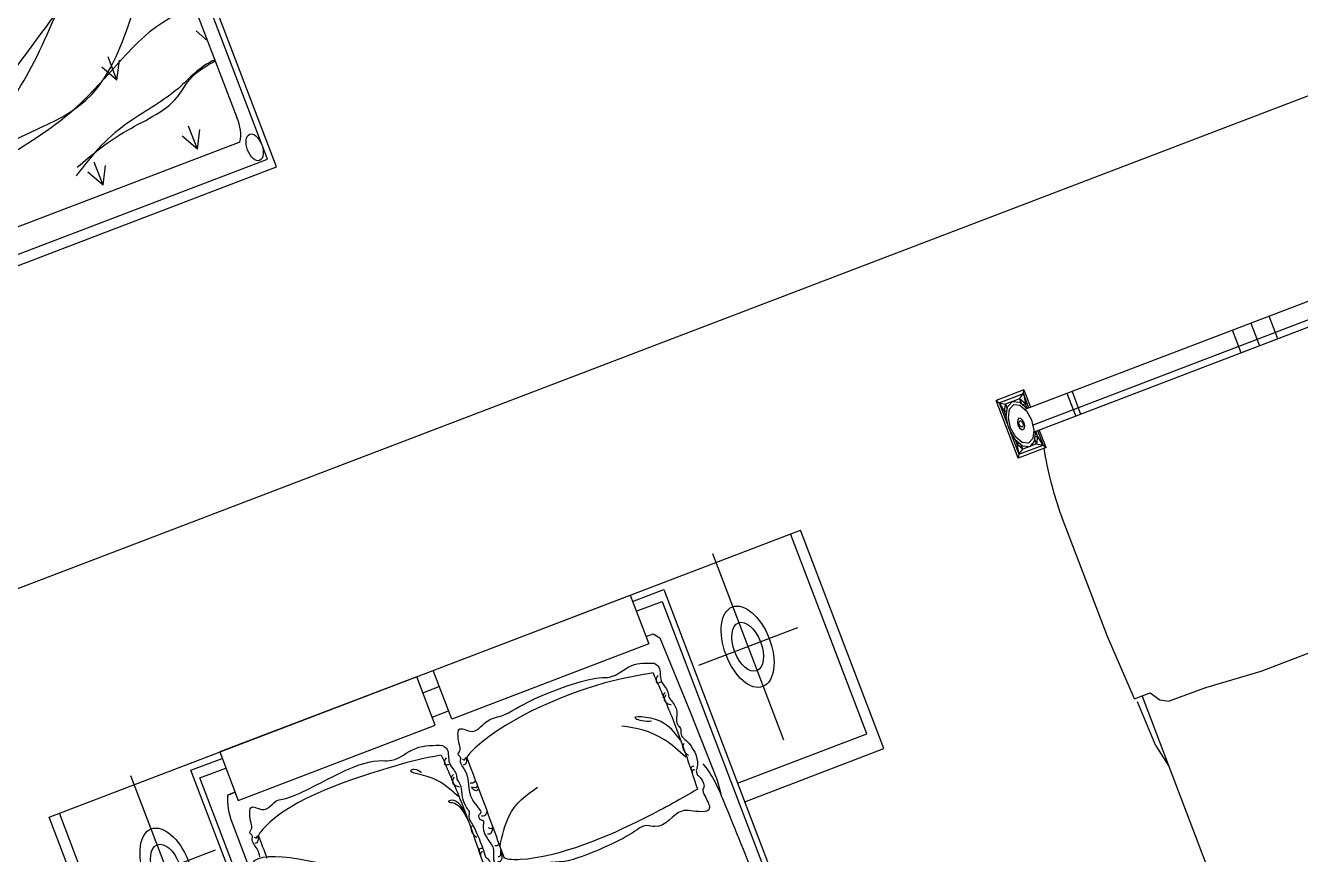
# Model space of a CAD drawing. Header units: inches. Extents: x -5597760 to 21122418, y -37133 to 23298423.
# Drawn here: x 8589330 to 9950655, y 15428439 to 16313287 of the extents above; entities that cross this region are included whole.
import ezdxf

# ---------------------------------------------------------------- set-up
doc = ezdxf.new("R2010")
doc.units = ezdxf.units.IN
doc.header["$MEASUREMENT"] = 0
doc.layers.add('www.cad-blocks.net', color=7, linetype='Continuous')

# ---------------------------------------------------------------- blocks, each defined once
blk = doc.blocks.new('A$C619E7B2D')
for p, q in [((0, 2.0131), (2.8604, 2.0131)), ((0, 1.5631), (0, 2.0131)), ((0.0384, 1.6015), (0.0384, 2.0131)), ((0.3227, 2.0318), (0.3227, 1.6478)), ((0.6489, 2.0131), (0.6489, 1.9131)), ((1.3989, 2.0131), (0.6489, 2.0131)), ((1.3989, 1.9131), (1.3989, 2.0131)), ((1.4615, 2.0131), (2.2115, 2.0131)), ((1.4615, 1.9131), (1.4615, 2.0131)), ((2.2115, 2.0131), (2.2115, 1.9131)), ((2.5377, 2.0318), (2.5377, 1.6478)), ((2.822, 1.6015), (2.822, 2.0131)), ((2.8604, 1.5631), (2.8604, 2.0131)), ((0.5302, 2), (0.6489, 2)), ((0.5302, 0), (0.5302, 2)), ((2.2115, 2), (2.3302, 2)), ((2.3302, 2), (2.3302, 0)), ((0.5502, 1.98), (0.6489, 1.98)), ((0.5502, 0.02), (0.5502, 1.98)), ((1.3989, 1.98), (1.4615, 1.98)), ((2.2115, 1.98), (2.3102, 1.98)), ((2.3102, 1.98), (2.3102, 0.02)), ((0.649, 1.93), (0.6202, 1.93)), ((0.6202, 1.93), (0.6489, 1.93)), ((1.3989, 1.93), (1.4615, 1.93)), ((2.2125, 1.9281), (2.2393, 1.9281)), ((2.2393, 1.9281), (2.2564, 1.9159)), ((2.2564, 1.9159), (2.2633, 1.7623)), ((0.6489, 1.9131), (1.3989, 1.9131)), ((2.2115, 1.9131), (1.4615, 1.9131)), ((0.6002, 1.877), (0.6002, 0.116)), ((0.1345, 1.8398), (0.5108, 1.8398)), ((2.7259, 1.8398), (2.3496, 1.8398)), ((2.2633, 1.7623), (2.2661, 1.6208)), ((2.2661, 1.6208), (2.2612, 1.594)), ((2.3302, 1.6015), (2.822, 1.6015)), ((2.3302, 1.5631), (2.8604, 1.5631))]:
    blk.add_line(p, q)
for centre, radius in [((0.3239, 1.8398), 0.0821), ((2.5365, 1.8398), 0.0821), ((0.3239, 1.8398), 0.0493), ((2.5365, 1.8398), 0.0493)]:
    blk.add_circle(centre, radius)
blk.add_arc((0.682, 1.8764), 0.0818, 139.0652, 179.6049)
for points, knots in [([(0.6489, 1.7971), (0.6509, 1.8022), (0.6529, 1.8142), (0.6388, 1.8314), (0.654, 1.8395), (0.6412, 1.8488), (0.6619, 1.8516), (0.6635, 1.8713), (0.6798, 1.9031), (0.726, 1.8673), (0.7661, 1.8905), (0.8296, 1.8795), (1.0621, 1.8983), (1.1493, 1.8933), (1.2288, 1.874), (1.296, 1.8927), (1.3723, 1.8778), (1.3982, 1.8719)], [1218.161761, 1218.161761, 1218.161761, 1218.161761, 1236.417726, 1259.461408, 1267.510214, 1274.941575, 1291.235898, 1302.335206, 1338.064047, 1376.856854, 1447.206053, 1470.997991, 1583.629339, 1716.764993, 1751.330461, 1847.370237, 1932.774851, 1932.774851, 1932.774851, 1932.774851]), ([(2.207, 1.8733), (2.2108, 1.8703), (2.2228, 1.8608), (2.2, 1.841), (2.2119, 1.8244), (2.2159, 1.8119), (2.2088, 1.8031), (2.2182, 1.7913), (2.2256, 1.7699), (2.2036, 1.7582), (2.2057, 1.7444), (2.2128, 1.7373), (2.1969, 1.7254), (2.2315, 1.703), (2.2294, 1.6628), (2.2085, 1.654), (2.2054, 1.6446), (2.2158, 1.6369), (2.2197, 1.6179), (2.2035, 1.6144), (2.2052, 1.5966), (2.2129, 1.5688), (2.1563, 1.5763), (2.1003, 1.6026), (2.0261, 1.5666), (1.9665, 1.5935), (1.909, 1.5783), (1.7023, 1.5746), (1.6214, 1.5834), (1.5592, 1.5986), (1.4957, 1.5811), (1.4533, 1.5811), (1.4458, 1.6045), (1.4436, 1.619), (1.4287, 1.602), (1.4157, 1.6333), (1.4518, 1.6518), (1.4121, 1.6857), (1.4437, 1.7091), (1.4265, 1.7106), (1.4285, 1.7241), (1.4512, 1.7223), (1.4069, 1.7685), (1.4574, 1.7959), (1.4303, 1.829), (1.4454, 1.8372), (1.4326, 1.8464), (1.4533, 1.8492), (1.4549, 1.869), (1.4712, 1.9006), (1.5174, 1.8657), (1.5698, 1.8899), (1.6464, 1.881), (1.7411, 1.8966), (1.9784, 1.8934), (2.0579, 1.874), (2.1251, 1.8927), (2.1801, 1.8801), (2.2061, 1.8743)], [0, 0, 0, 0, 12.810849, 40.227606, 56.499209, 69.023753, 76.275669, 85.653978, 108.998024, 134.352917, 140.145066, 149.523379, 157.714713, 184.998857, 233.599584, 243.121807, 250.974043, 257.071249, 280.003825, 286.391531, 299.858004, 324.000632, 356.428956, 421.865183, 531.783933, 558.598754, 612.135306, 701.82632, 729.588126, 857.056216, 880.400224, 934.568183, 950.839784, 956.862173, 968.367921, 988.455088, 1014.094478, 1062.04723, 1075.780385, 1085.584117, 1094.20687, 1104.148363, 1134.574844, 1193.96489, 1215.257252, 1222.69435, 1229.560927, 1244.616882, 1254.872642, 1287.886091, 1323.730645, 1388.733305, 1448.271909, 1552.343275, 1675.360619, 1707.299112, 1796.039865, 1874.953729, 1874.953729, 1874.953729, 1874.953729]), ([(1.3812, 1.8552), (1.3145, 1.8626), (1.147, 1.8719), (0.8014, 1.8808), (0.6786, 1.8398), (0.6673, 1.8345)], [2.974259, 2.974259, 2.974259, 2.974259, 152.552923, 555.023513, 595.395636, 595.395636, 595.395636, 595.395636]), ([(1.3991, 1.871), (1.403, 1.8679), (1.4149, 1.8585), (1.3921, 1.8387), (1.404, 1.8221), (1.408, 1.8096), (1.4009, 1.8008), (1.4104, 1.7889), (1.3965, 1.7699), (1.3958, 1.7559), (1.3978, 1.742), (1.4049, 1.7349), (1.389, 1.7231), (1.4025, 1.703), (1.4003, 1.6628), (1.4006, 1.6516), (1.3976, 1.6423), (1.4079, 1.6345), (1.4118, 1.6155), (1.3956, 1.6121), (1.3968, 1.5991), (1.4018, 1.5781), (1.3474, 1.5899), (1.2819, 1.5926), (1.2364, 1.5799), (1.213, 1.5776)], [0, 0, 0, 0, 13.864555, 43.53637, 61.14633, 74.701031, 82.549425, 92.699111, 117.963229, 145.40359, 151.67215, 161.821838, 170.686919, 200.215213, 252.813403, 263.118839, 271.61693, 278.215637, 303.034442, 309.947544, 324.521649, 336.931054, 372.030087, 441.107237, 515.285054, 515.285054, 515.285054, 515.285054]), ([(2.1891, 1.8576), (2.1436, 1.8626), (1.9756, 1.8812), (1.6383, 1.8785), (1.47, 1.8374), (1.4587, 1.8322)], [2.974259, 2.974259, 2.974259, 2.974259, 152.552923, 555.023513, 595.395636, 595.395636, 595.395636, 595.395636]), ([(1.3854, 1.7692), (1.3802, 1.7745), (1.3538, 1.8011), (1.3306, 1.8203), (1.2455, 1.8491), (1.279, 1.8499), (1.288, 1.8424), (1.2937, 1.8377)], [0, 0, 0, 0, 21.825489, 109.264463, 148.70345, 161.931687, 184.63053, 184.63053, 184.63053, 184.63053]), ([(1.3934, 1.8471), (1.3912, 1.8465), (1.3859, 1.845), (1.3768, 1.8338), (1.3893, 1.8338), (1.3938, 1.8338), (1.3953, 1.8338)], [0, 0, 0, 0, 7.251907, 17.551771, 27.262566, 32.023674, 32.023674, 32.023674, 32.023674]), ([(1.3812, 1.8552), (1.3841, 1.8248), (1.3913, 1.7451), (1.3854, 1.6652), (1.3813, 1.6157)], [12.008661, 12.008661, 12.008661, 12.008661, 110.98092, 271.633497, 271.633497, 271.633497, 271.633497]), ([(2.2013, 1.8495), (2.1991, 1.8489), (2.1938, 1.8474), (2.1847, 1.8361), (2.1972, 1.8362), (2.2017, 1.8362), (2.2032, 1.8362)], [0, 0, 0, 0, 7.251907, 17.551771, 27.262566, 32.023674, 32.023674, 32.023674, 32.023674]), ([(2.1891, 1.8576), (2.192, 1.8272), (2.1991, 1.7474), (2.1933, 1.6675), (2.1892, 1.6181)], [12.008661, 12.008661, 12.008661, 12.008661, 110.98092, 271.633497, 271.633497, 271.633497, 271.633497]), ([(2.2602, 0.8481), (2.2269, 0.8968), (2.0604, 1.1251), (1.4131, 1.3722), (1.199, 1.6308), (0.5795, 1.836), (0.6008, 1.7543), (0.6008, 1.7543)], [63.613082, 63.613082, 63.613082, 63.613082, 240.894741, 911.691577, 1510.287228, 1760.643601, 1779.95683, 1779.95683, 1779.95683, 1779.95683]), ([(0.6557, 1.8362), (0.6577, 1.8345), (0.6618, 1.8312), (0.6727, 1.8399), (0.6621, 1.8233), (0.6544, 1.8242), (0.65, 1.8247)], [0, 0, 0, 0, 7.251905, 14.503817, 24.803685, 38.437424, 38.437424, 38.437424, 38.437424]), ([(1.4471, 1.8338), (1.4491, 1.8322), (1.4532, 1.8289), (1.4641, 1.8375), (1.4535, 1.8209), (1.4458, 1.8219), (1.4414, 1.8224)], [0, 0, 0, 0, 7.251905, 14.503817, 24.803685, 38.437424, 38.437424, 38.437424, 38.437424]), ([(1.4626, 1.834), (1.4626, 1.8132), (1.4627, 1.7443), (1.4607, 1.6755), (1.4592, 1.6274)], [22.653713, 22.653713, 22.653713, 22.653713, 90.181827, 246.240736, 246.240736, 246.240736, 246.240736]), ([(1.3972, 1.8119), (1.3938, 1.8114), (1.3877, 1.8105), (1.3844, 1.8055), (1.383, 1.8033)], [0, 0, 0, 0, 9.941488, 17.378582, 17.378582, 17.378582, 17.378582]), ([(1.3953, 1.8072), (1.3932, 1.8059), (1.3895, 1.8037), (1.3812, 1.7994), (1.3902, 1.7894), (1.397, 1.7874), (1.401, 1.7862)], [0, 0, 0, 0, 7.677059, 13.774258, 22.75751, 36.39126, 36.39126, 36.39126, 36.39126]), ([(2.1946, 1.7181), (2.186, 1.7349), (2.1665, 1.7731), (2.0458, 1.7994), (2.0969, 1.7767), (2.113, 1.7741), (2.1232, 1.7724)], [0, 0, 0, 0, 64.054235, 145.149795, 163.906399, 197.16608, 197.16608, 197.16608, 197.16608]), ([(2.2051, 1.8143), (2.2016, 1.8138), (2.1956, 1.8129), (2.1923, 1.8079), (2.1908, 1.8057)], [0, 0, 0, 0, 9.941488, 17.378582, 17.378582, 17.378582, 17.378582]), ([(2.2032, 1.8095), (2.2011, 1.8083), (2.1974, 1.8061), (2.1891, 1.8017), (2.1981, 1.7917), (2.2048, 1.7897), (2.2089, 1.7886)], [0, 0, 0, 0, 7.677059, 13.774258, 22.75751, 36.39126, 36.39126, 36.39126, 36.39126]), ([(1.3876, 1.7383), (1.3824, 1.7511), (1.3755, 1.768), (1.3391, 1.768), (1.3639, 1.7609), (1.3804, 1.7498), (1.385, 1.73), (1.3876, 1.7185)], [0, 0, 0, 0, 40.53305, 53.761286, 65.633991, 89.481542, 122.256895, 122.256895, 122.256895, 122.256895]), ([(1.4614, 1.7757), (1.4597, 1.7744), (1.4539, 1.7698), (1.4361, 1.7815), (1.4478, 1.7668), (1.4561, 1.7675), (1.4623, 1.7681)], [0, 0, 0, 0, 6.387704, 22.092147, 28.189345, 46.678153, 46.678153, 46.678153, 46.678153]), ([(1.4623, 1.7862), (1.4585, 1.7848), (1.4516, 1.7822), (1.4446, 1.7843), (1.4414, 1.7853)], [0, 0, 0, 0, 11.778339, 21.489134, 21.489134, 21.489134, 21.489134]), ([(2.1918, 1.6838), (2.176, 1.7001), (2.1282, 1.7492), (2.0619, 1.7699), (2.0175, 1.7838)], [0, 0, 0, 0, 67.386156, 203.424016, 203.424016, 203.424016, 203.424016]), ([(1.4614, 1.7224), (1.457, 1.7198), (1.4496, 1.7154), (1.4411, 1.717), (1.4376, 1.7176)], [0, 0, 0, 0, 14.503818, 25.02145, 25.02145, 25.02145, 25.02145]), ([(1.4614, 1.6519), (1.4828, 1.6692), (1.5401, 1.7152), (1.6138, 1.7252), (1.6599, 1.7314)], [0, 0, 0, 0, 81.363493, 217.291823, 217.291823, 217.291823, 217.291823]), ([(1.3944, 1.7072), (1.3909, 1.7061), (1.3838, 1.7038), (1.3846, 1.6898), (1.3915, 1.6856), (1.3953, 1.6834)], [0, 0, 0, 0, 9.803725, 20.278185, 33.089029, 33.089029, 33.089029, 33.089029]), ([(2.2023, 1.7095), (2.1988, 1.7084), (2.1917, 1.7062), (2.1925, 1.6921), (2.1994, 1.688), (2.2032, 1.6857)], [0, 0, 0, 0, 9.803725, 20.278185, 33.089029, 33.089029, 33.089029, 33.089029]), ([(1.4452, 1.6929), (1.4499, 1.6904), (1.4553, 1.6875), (1.4655, 1.6934), (1.4477, 1.6774), (1.4393, 1.68), (1.4347, 1.6815)], [0, 0, 0, 0, 14.566197, 16.69543, 30.229059, 46.444816, 46.444816, 46.444816, 46.444816]), ([(1.3963, 1.6529), (1.3935, 1.6534), (1.3884, 1.6543), (1.3853, 1.6501), (1.3839, 1.6481)], [0, 0, 0, 0, 7.617773, 14.351004, 14.351004, 14.351004, 14.351004]), ([(1.3982, 1.6596), (1.3929, 1.6602), (1.3859, 1.6611), (1.3851, 1.6552), (1.3849, 1.6538)], [0, 0, 0, 0, 12.524521, 16.450636, 16.450636, 16.450636, 16.450636]), ([(1.4414, 1.6338), (1.4454, 1.6332), (1.4531, 1.632), (1.4604, 1.6499), (1.4553, 1.6304), (1.4461, 1.6231), (1.4368, 1.6239), (1.4328, 1.6243)], [0, 0, 0, 0, 11.584276, 21.884145, 31.825648, 47.326708, 58.753374, 58.753374, 58.753374, 58.753374]), ([(1.4604, 1.6577), (1.4579, 1.6559), (1.4529, 1.6524), (1.4472, 1.6546), (1.4442, 1.6557)], [0, 0, 0, 0, 8.516937, 17.295987, 17.295987, 17.295987, 17.295987]), ([(2.2042, 1.6552), (2.2014, 1.6557), (2.1963, 1.6566), (2.1932, 1.6524), (2.1918, 1.6505)], [0, 0, 0, 0, 7.617773, 14.351004, 14.351004, 14.351004, 14.351004]), ([(2.2061, 1.6619), (2.2008, 1.6626), (2.1938, 1.6634), (2.1929, 1.6576), (2.1927, 1.6562)], [0, 0, 0, 0, 12.524521, 16.450636, 16.450636, 16.450636, 16.450636]), ([(2.2393, 1.6598), (2.2428, 1.6543), (2.2534, 1.6373), (2.2596, 1.6049), (2.2632, 1.521), (2.2676, 1.4216), (2.2648, 1.319), (2.2676, 1.2751), (2.2686, 1.2595)], [0, 0, 0, 0, 19.665073, 59.892619, 96.561132, 272.247911, 357.618279, 404.308696, 404.308696, 404.308696, 404.308696]), ([(2.1892, 1.6181), (2.125, 1.6125), (1.9599, 1.5979), (1.6138, 1.5895), (1.4725, 1.6209), (1.4587, 1.6276)], [6.983563, 6.983563, 6.983563, 6.983563, 218.220505, 550.480706, 600.011141, 600.011141, 600.011141, 600.011141])]:
    blk.add_open_spline(points, degree=3, knots=knots)
blk.add_open_spline([(0.6712, 1.8363), (0.6712, 1.8209), (0.6712, 1.8055), (0.6712, 1.7901)], degree=3)
blk = doc.blocks.new('A$C4D3620D9')
for p, q in [((1.5, 0), (1.5, 2)), ((1.48, 0.02), (1.48, 1.98)), ((1.43, 1.877), (1.43, 0.116)), ((1.0792, 0.2655), (1.0455, 0.2992)), ((1.0792, 0.2655), (1.0792, 0.3132)), ((1.0792, 0.2655), (1.1129, 0.2992)), ((1.43, 0.2739), (1.4047, 0.2992)), ((0.8996, 0.0859), (0.8996, 0.1335)), ((1.2588, 0.0859), (1.2588, 0.1335)), ((0.8996, 0.0859), (0.8659, 0.1196)), ((0.8996, 0.0859), (0.9333, 0.1196)), ((1.2588, 0.0859), (1.2251, 0.1196)), ((1.2588, 0.0859), (1.2925, 0.1196)), ((0.09, 0.07), (1.41, 0.07)), ((0, 0), (1.5, 0)), ((0.02, 0.02), (1.48, 0.02))]:
    blk.add_line(p, q)
blk.add_circle((1.4516, 0.0499), 0.0269)
blk.add_arc((1.3784, 0.1111), 0.0518, 307.5668, 5.4282)
for points, knots in [([(0.0799, 0.4128), (0.163, 0.4289), (0.1746, 0.489), (0.961, 0.7653), (1.1814, 0.9037), (1.4389, 1.0546), (1.4091, 1.0023), (1.3315, 1.0048), (1.1454, 0.8398), (0.8209, 0.7244), (0.5206, 0.5832), (0.5284, 0.4731), (0.4864, 0.4643), (0.1761, 0.4621)], [0, 0, 0, 0, 256.358538, 961.143049, 1456.615658, 1496.398657, 1521.751735, 1579.397511, 1721.860635, 2221.555349, 2619.707346, 2716.495984, 2747.729586, 2747.729586, 2747.729586, 2747.729586]), ([(0.07, 0.2455), (0.1528, 0.2953), (0.1732, 0.4873), (0.9181, 0.7389), (1.3262, 0.8887), (1.43, 0.9866)], [30.472479, 30.472479, 30.472479, 30.472479, 343.768538, 1242.22551, 1706.897848, 1706.897848, 1706.897848, 1706.897848]), ([(0.07, 0.1982), (0.5237, 0.259), (0.5959, 0.408), (0.9578, 0.7742), (1.394, 0.7289), (1.426, 0.8446), (1.4319, 0.8275), (1.3571, 0.7683)], [14.759355, 14.759355, 14.759355, 14.759355, 546.543826, 1305.510167, 1658.181574, 1671.144301, 1740.950673, 1740.950673, 1740.950673, 1740.950673]), ([(0.07, 0.1936), (0.1788, 0.2296), (0.1495, 0.3206), (0.7929, 0.558), (1.1574, 0.6749), (1.3528, 0.7524), (1.43, 0.7832)], [14.545281, 14.545281, 14.545281, 14.545281, 385.256371, 939.129761, 1351.743146, 1621.805855, 1621.805855, 1621.805855, 1621.805855]), ([(0.07, 0.1566), (0.1136, 0.1676), (0.5173, 0.2316), (0.8441, 0.3335), (1.1904, 0.5709), (1.43, 0.5791)], [5.843152, 5.843152, 5.843152, 5.843152, 152.111705, 856.512856, 1549.056257, 1549.056257, 1549.056257, 1549.056257]), ([(0.1761, 0.1363), (0.1685, 0.1759), (0.7703, 0.2597), (1.0413, 0.2056), (1.4878, 0.5872), (1.4188, 0.4654), (1.4017, 0.4684), (1.3942, 0.4697)], [0, 0, 0, 0, 415.346137, 880.948768, 1169.16016, 1196.316286, 1217.33394, 1217.33394, 1217.33394, 1217.33394]), ([(1.43, 0.5751), (1.4221, 0.5741), (1.3449, 0.5644), (1.2562, 0.5234), (0.9983, 0.4424), (0.7498, 0.3523), (0.5934, 0.305), (0.5117, 0.2803)], [1611.747614, 1611.747614, 1611.747614, 1611.747614, 1627.688579, 1754.960967, 2119.233796, 2370.723674, 2645.581963, 2645.581963, 2645.581963, 2645.581963]), ([(0.6253, 0.2045), (0.729, 0.2155), (0.9747, 0.2416), (1.2395, 0.346), (1.4029, 0.3416), (1.4348, 0.3644), (1.4269, 0.3721), (1.4229, 0.3761)], [0, 0, 0, 0, 313.893814, 743.832139, 810.158353, 823.669026, 837.447273, 837.447273, 837.447273, 837.447273]), ([(1.43, 0.2347), (1.367, 0.2325), (1.2651, 0.1994), (1.0945, 0.1883), (0.9444, 0.1614), (0.8638, 0.1349), (0.8223, 0.1212)], [712.038522, 712.038522, 712.038522, 712.038522, 885.26593, 1108.473029, 1241.932248, 1383.279253, 1383.279253, 1383.279253, 1383.279253]), ([(0.8374, 0.1363), (0.9013, 0.1483), (1.0371, 0.1737), (1.2445, 0.1743), (1.3226, 0.224), (1.4134, 0.2312), (1.43, 0.2323)], [0, 0, 0, 0, 215.664513, 459.211627, 591.532866, 630.252874, 630.252874, 630.252874, 630.252874])]:
    blk.add_open_spline(points, degree=3, knots=knots)
blk = doc.blocks.new('A$C07EB0306')
at = {"linetype": 'ByBlock'}
for p, q in [((0, 2.3775), (0, 2.5144)), ((0, 2.5144), (0.0075, 2.5069)), ((0.1218, 2.5144), (0, 2.5144)), ((0.1141, 2.5069), (0.1218, 2.5144)), ((0.1218, 2.5144), (0.1218, 2.4729)), ((0.0075, 2.5069), (0.0075, 2.385)), ((0.0075, 2.5069), (0.0152, 2.4842)), ((0.0075, 2.5069), (0.0304, 2.4994)), ((0.0075, 2.5069), (0.1141, 2.5069)), ((0.0146, 2.4726), (0.0342, 2.4922)), ((0.0152, 2.4842), (0.0304, 2.4994)), ((0.0152, 2.4735), (0.0152, 2.4842)), ((0.0259, 2.4842), (0.0152, 2.4842)), ((0.0213, 2.4689), (0.038, 2.4856)), ((0.0304, 2.4994), (0.0304, 2.4885)), ((0.0912, 2.4994), (0.0304, 2.4994)), ((0.0342, 2.4922), (0.0609, 2.4994)), ((0.038, 2.4856), (0.0609, 2.4916)), ((0.0609, 2.4994), (0.0876, 2.4922)), ((0.0609, 2.4916), (0.0838, 2.4856)), ((0.0838, 2.4856), (0.1005, 2.4689)), ((0.0876, 2.4922), (0.107, 2.4726)), ((0.0912, 2.4994), (0.1141, 2.5069)), ((0.1066, 2.4842), (0.0912, 2.4994)), ((0.0912, 2.4994), (0.0912, 2.4888)), ((0.1066, 2.4842), (0.0955, 2.4842)), ((0.1141, 2.5069), (0.1066, 2.4842)), ((0.1066, 2.4732), (0.1066, 2.4842)), ((0.1141, 2.4726), (0.1141, 2.5069)), ((0.0075, 2.4461), (0.0146, 2.4726)), ((0.0152, 2.4461), (0.0213, 2.4689)), ((0.0542, 2.4576), (0.0494, 2.4527)), ((0.0609, 2.4594), (0.0542, 2.4576)), ((0.0676, 2.4576), (0.0609, 2.4594)), ((0.0724, 2.4527), (0.0676, 2.4576)), ((2.0747, 2.4726), (0.0966, 2.4726)), ((0.1005, 2.4689), (0.1066, 2.4461)), ((0.2818, 2.4193), (0.2818, 2.4726)), ((0.3028, 2.4726), (0.3028, 2.4193)), ((1.0056, 2.4193), (1.0056, 2.4726)), ((1.0858, 2.4726), (1.0858, 2.4193)), ((1.1657, 2.4193), (1.1657, 2.4726)), ((0.0075, 2.4461), (0.0146, 2.4193)), ((0.0213, 2.4231), (0.0152, 2.4461)), ((0.0494, 2.4527), (0.0474, 2.4461)), ((0.0474, 2.4461), (0.0494, 2.4392)), ((0.0494, 2.4392), (0.0542, 2.4343)), ((0.0532, 2.4461), (0.0542, 2.4499)), ((0.0542, 2.4421), (0.0532, 2.4461)), ((0.0571, 2.4525), (0.0542, 2.4499)), ((0.0571, 2.4395), (0.0542, 2.4421)), ((0.0542, 2.4343), (0.0609, 2.4326)), ((0.0571, 2.4525), (0.0609, 2.4536)), ((0.0609, 2.4383), (0.0571, 2.4395)), ((0.0609, 2.4536), (0.0647, 2.4525)), ((0.0647, 2.4395), (0.0609, 2.4383)), ((0.0609, 2.4326), (0.0676, 2.4343)), ((0.0647, 2.4525), (0.0674, 2.4499)), ((0.0674, 2.4421), (0.0647, 2.4395)), ((0.0674, 2.4499), (0.0684, 2.4461)), ((0.0684, 2.4461), (0.0674, 2.4421)), ((0.0676, 2.4343), (0.0724, 2.4392)), ((0.0742, 2.4461), (0.0724, 2.4527)), ((0.0724, 2.4392), (0.0742, 2.4461)), ((0.1066, 2.4461), (0.1005, 2.4231)), ((0.1035, 2.4346), (2.0678, 2.4346)), ((0.0152, 2.4078), (0.0075, 2.385)), ((0.0146, 2.4193), (0.0342, 2.3997)), ((0.0152, 2.4187), (0.0152, 2.4078)), ((0.0304, 2.3925), (0.0152, 2.4078)), ((0.0259, 2.4078), (0.0152, 2.4078)), ((0.038, 2.4064), (0.0213, 2.4231)), ((0.0304, 2.3925), (0.0304, 2.4038)), ((0.0342, 2.3997), (0.0609, 2.3925)), ((0.0609, 2.4003), (0.038, 2.4064)), ((0.0838, 2.4064), (0.0609, 2.4003)), ((0.0876, 2.3997), (0.0609, 2.3925)), ((0.1005, 2.4231), (0.0838, 2.4064)), ((0.0876, 2.3997), (0.107, 2.4193)), ((0.1066, 2.4078), (0.0912, 2.3925)), ((0.0912, 2.3925), (0.0912, 2.4035)), ((0.1066, 2.4078), (0.0955, 2.4078)), ((0.0966, 2.4193), (2.0747, 2.4193)), ((0.1066, 2.4078), (0.1066, 2.419)), ((0.1141, 2.385), (0.1066, 2.4078)), ((0.1141, 2.4193), (0.1141, 2.385)), ((0.1218, 2.3775), (0.1218, 2.4196)), ((0.0075, 2.385), (0, 2.3775)), ((0.1218, 2.3775), (0, 2.3775)), ((0.0075, 2.385), (0.0304, 2.3925)), ((0.0075, 2.385), (0.1141, 2.385)), ((0.0912, 2.3925), (0.0304, 2.3925)), ((0.0912, 2.3925), (0.1141, 2.385)), ((0.1141, 2.385), (0.1218, 2.3775)), ((0.0807, 1.9384), (0.0805, 2.2231)), ((0.0934, 1.788), (0.0807, 1.9384)), ((0.0934, 1.788), (0.1272, 1.788)), ((0.1066, 1.6744), (0.0999, 1.7793)), ((0.1261, 1.788), (0.1261, 0.2356)), ((0.1272, 1.788), (0.1614, 1.788)), ((0.1614, 1.788), (0.1881, 1.7661)), ((0.1881, 1.7661), (0.2223, 1.7557)), ((0.3804, 1.7551), (0.2223, 1.7557)), ((0.3804, 1.7551), (0.3806, 1.7543)), ((0.6165, 1.745), (0.3804, 1.7551)), ((1.5689, 1.745), (0.6165, 1.745)), ((0.1066, 1.6744), (0.1256, 1.6217))]:
    blk.add_line(p, q, dxfattribs=at)
blk.add_arc((0.5569, 2.2055), 0.4767, 158.8439, 177.8832, dxfattribs=at)
blk = doc.blocks.new('format')
at = {"color": 155, "true_color": 0x546d8e}
blk.add_line((47364.4, 30425.3), (110172.9, 30425.3), dxfattribs=at)
blk = doc.blocks.new('01-01-cad-blocks-net-beds')
for name, p, xscale, yscale, zscale in [('A$C4D3620D9', (45259.3, 21522.7), 1000, 1000, 1000), ('A$C07EB0306', (48853.7, 18422.5), 869.5, 869.5, 869.5), ('A$C619E7B2D', (45178.9, 18496.7), 1000, 1000, 1000)]:
    blk.add_blockref(name, p, dxfattribs=dict(xscale=xscale, yscale=yscale, zscale=zscale))
at = {"layer": 'www.cad-blocks.net'}
blk.add_blockref('format', (-41848.5, -9482.9), dxfattribs=at)

msp = doc.modelspace()

# ---------------------------------------------------------------- block references
at = {"xscale": 300.1938731896516, "yscale": 554.7683964805537, "zscale": 300.1938731896516, "rotation": 20.89932353322971}
msp.add_blockref('01-01-cad-blocks-net-beds', (3466.3, 689.2), dxfattribs=at)

doc.saveas('drawing.dxf')
